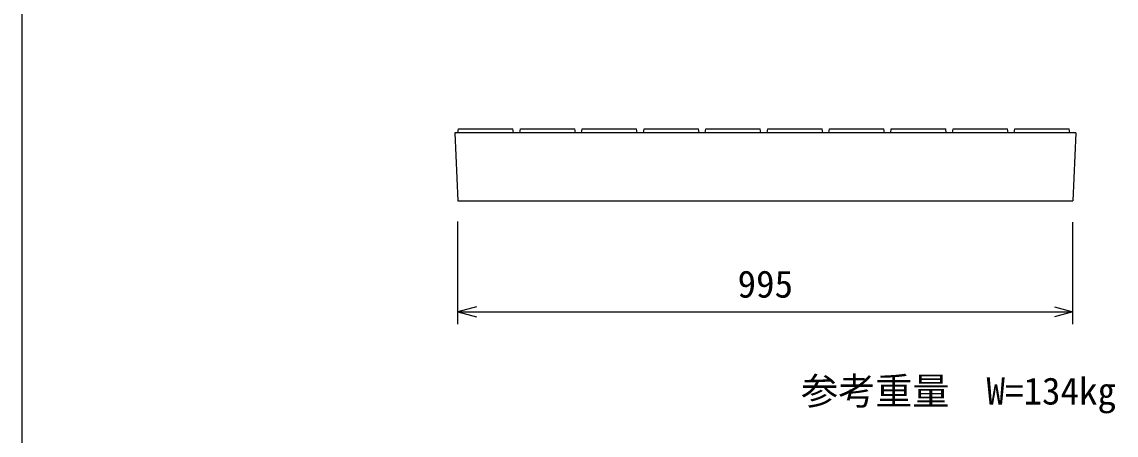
# Model space of a CAD drawing. Units: millimetres, scale not verified. Extents: x -16800 to 16800, y -5940 to 5940.
# Drawn here: x -5822 to -4052, y 1762 to 2432 of the extents above; entities that cross this region are included whole.
import ezdxf
from ezdxf.enums import TextEntityAlignment as Align

# ---------------------------------------------------------------- set-up
doc = ezdxf.new("R2010")
doc.units = ezdxf.units.MM
doc.header["$LTSCALE"] = 20
for name, color, linetype, lineweight in [('0-0_DIM', 7, 'Continuous', 25), ('0-2_HATCH', 6, 'Continuous', 25), ('0-5_OUTLINE', 3, 'Continuous', 25), ('0-6_TXT', 7, 'Continuous', 25)]:
    doc.layers.add(name, color=color, linetype=linetype, lineweight=lineweight)
doc.styles.add('ＭＳ ゴシック', font='')
doc.styles.get('ＭＳ ゴシック').set_extended_font_data('MS Gothic')

msp = doc.modelspace()

# ---------------------------------------------------------------- linework, layer by layer
at = {"layer": '0-0_DIM'}
for p, q in [((-5116.43, 1941.84), (-5116.43, 2108.55)), ((-4121.43, 1941.84), (-4121.43, 2107.53)), ((-5116.43, 1961.84), (-4121.43, 1961.84))]:
    msp.add_line(p, q, dxfattribs=at)
for points in [[(-5086.43, 1969.88), (-5116.43, 1961.84), (-5086.43, 1953.8)], [(-4151.43, 1969.88), (-4121.43, 1961.84), (-4151.43, 1953.8)]]:
    msp.add_lwpolyline(points, dxfattribs=at)
at = {"layer": '0-2_HATCH'}
for p, q in [((-5116.43, 2251.84), (-5115.43, 2258.34)), ((-5115.43, 2258.34), (-5027.43, 2258.34)), ((-5026.43, 2251.84), (-5027.43, 2258.34)), ((-5016.25, 2251.84), (-5015.25, 2258.34)), ((-5015.25, 2258.34), (-4927.25, 2258.34)), ((-4926.26, 2251.84), (-4927.26, 2258.34)), ((-4916.25, 2251.84), (-4915.25, 2258.34)), ((-4915.25, 2258.34), (-4827.25, 2258.34)), ((-4826.26, 2251.84), (-4827.26, 2258.34)), ((-4816.25, 2251.84), (-4815.25, 2258.34)), ((-4815.25, 2258.34), (-4727.25, 2258.34)), ((-4726.26, 2251.84), (-4727.26, 2258.34)), ((-4716.25, 2251.84), (-4715.25, 2258.34)), ((-4715.25, 2258.34), (-4627.25, 2258.34)), ((-4626.26, 2251.84), (-4627.26, 2258.34)), ((-4616.25, 2251.84), (-4615.25, 2258.34)), ((-4615.25, 2258.34), (-4527.25, 2258.34)), ((-4526.26, 2251.84), (-4527.26, 2258.34)), ((-4516.25, 2251.84), (-4515.25, 2258.34)), ((-4515.25, 2258.34), (-4427.25, 2258.34)), ((-4426.26, 2251.84), (-4427.26, 2258.34)), ((-4416.25, 2251.84), (-4415.25, 2258.34)), ((-4415.25, 2258.34), (-4327.25, 2258.34)), ((-4326.26, 2251.84), (-4327.26, 2258.34)), ((-4316.25, 2251.84), (-4315.25, 2258.34)), ((-4315.25, 2258.34), (-4227.25, 2258.34)), ((-4226.26, 2251.84), (-4227.26, 2258.34)), ((-4216.25, 2251.84), (-4215.25, 2258.34)), ((-4215.25, 2258.34), (-4127.25, 2258.34)), ((-4126.26, 2251.84), (-4127.26, 2258.34))]:
    msp.add_line(p, q, dxfattribs=at)
at = {"layer": '0-5_OUTLINE'}
for q in [(-5121.43, 2251.84), (-4121.43, 2141.84)]:
    msp.add_line((-4116.43, 2251.84), q, dxfattribs=at)
msp.add_lwpolyline([(-5121.43, 2251.84), (-5116.43, 2141.84), (-4121.43, 2141.84)], dxfattribs=at)
at = {"layer": '0-6_TXT'}
msp.add_lwpolyline([(-5821.85, 77.96), (-3321.85, 77.96), (-3321.85, 3577.96), (-5821.85, 3577.96)], close=True, dxfattribs=at)

# ---------------------------------------------------------------- texts
at = {"layer": '0-0_DIM', "style": 'ＭＳ ゴシック'}
for s, p in [('995', (-4663.93, 1971.84)), ('参考重量\u3000W=134kg', (-4561.19, 1798.59))]:
    msp.add_text(s, height=43.99, dxfattribs=at).set_placement(p, align=Align.BOTTOM_LEFT)

doc.saveas('drawing.dxf')
